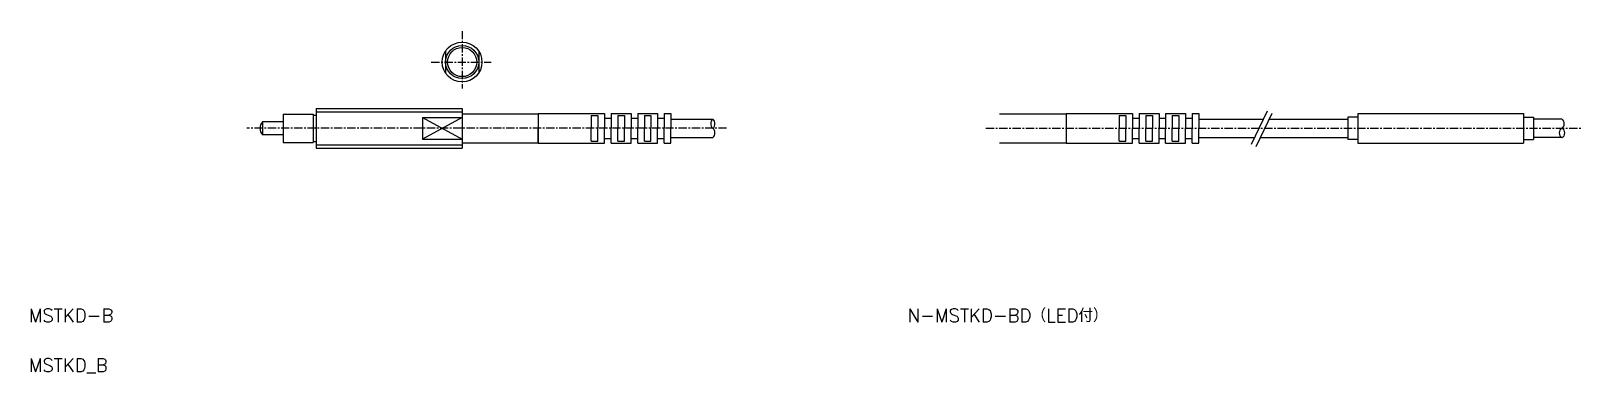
# Model space of a CAD drawing. Extents: x 5 to 239, y 5 to 56.
import ezdxf

# ---------------------------------------------------------------- set-up
doc = ezdxf.new("R2010")
doc.units = 0
doc.linetypes.add('CENTER', pattern=[2, 1.25, -0.25, 0.25, -0.25])
doc.layers.get('0').update_dxf_attribs({"linetype": 'CONTINUOUS'})
doc.layers.add('CENTER', color=1, linetype='CENTER')
doc.styles.get("Standard").update_dxf_attribs({"font": 'txt.shx', "bigfont": 'bigfont.shx'})

msp = doc.modelspace()

# ---------------------------------------------------------------- linework, layer by layer
at = {"color": 7, "linetype": 'CONTINUOUS'}
for p, q in [((67.9, 53.37), (67.9, 50.06)), ((72.9, 53.37), (72.9, 50.06)), ((48.4, 44.72), (48.4, 38.72)), ((48.4, 44.72), (70.4, 44.72)), ((70.4, 44.72), (70.4, 38.72)), ((43.4, 42.72), (40.28, 42.72)), ((40.28, 42.72), (40.28, 40.72)), ((43.4, 43.87), (43.4, 39.57)), ((43.4, 43.87), (47.9, 43.87)), ((47.9, 43.87), (47.9, 39.57)), ((47.9, 43.72), (48.4, 43.72)), ((64.4, 43.37), (64.4, 40.06)), ((64.4, 43.37), (70.4, 43.37)), ((70.4, 43.92), (81.9, 43.92)), ((81.9, 43.94), (81.9, 41.72)), ((81.9, 43.94), (91.9, 43.94)), ((81.9, 43.92), (81.9, 39.52)), ((89.9, 43.64), (89.9, 41.72)), ((89.9, 43.64), (90.9, 43.64)), ((90.9, 43.64), (90.9, 41.72)), ((91.9, 43.94), (91.9, 41.72)), ((91.9, 43.27), (92.9, 43.27)), ((92.9, 43.94), (92.9, 41.72)), ((92.9, 43.94), (95.9, 43.94)), ((93.9, 43.64), (93.9, 41.72)), ((93.9, 43.64), (94.9, 43.64)), ((94.9, 43.64), (94.9, 41.72)), ((95.9, 43.94), (95.9, 41.72)), ((95.9, 43.27), (96.9, 43.27)), ((96.9, 43.94), (96.9, 41.72)), ((96.9, 43.94), (99.9, 43.94)), ((97.9, 43.64), (97.9, 41.72)), ((97.9, 43.64), (98.9, 43.64)), ((98.9, 43.64), (98.9, 41.72)), ((99.9, 43.94), (99.9, 41.72)), ((99.9, 43.27), (100.9, 43.27)), ((100.9, 43.94), (100.9, 41.72)), ((100.9, 43.94), (101.9, 43.94)), ((101.9, 43.94), (101.9, 41.72)), ((101.9, 43.12), (108.24, 43.12)), ((151.5, 43.92), (161.57, 43.92)), ((161.57, 43.94), (171.57, 43.94)), ((161.57, 43.92), (161.57, 39.52)), ((161.57, 43.92), (161.57, 39.52)), ((169.57, 43.64), (169.57, 41.72)), ((169.57, 43.64), (170.57, 43.64)), ((170.57, 43.64), (170.57, 41.72)), ((171.57, 43.94), (171.57, 41.72)), ((171.57, 43.27), (172.57, 43.27)), ((172.57, 43.94), (172.57, 41.72)), ((172.57, 43.94), (175.57, 43.94)), ((173.57, 43.64), (173.57, 41.72)), ((173.57, 43.64), (174.57, 43.64)), ((174.57, 43.64), (174.57, 41.72)), ((175.57, 43.94), (175.57, 41.72)), ((175.57, 43.27), (176.57, 43.27)), ((176.57, 43.94), (176.57, 41.72)), ((176.57, 43.94), (179.57, 43.94)), ((177.57, 43.64), (177.57, 41.72)), ((177.57, 43.64), (178.57, 43.64)), ((178.57, 43.64), (178.57, 41.72)), ((179.57, 43.94), (179.57, 41.72)), ((179.57, 43.27), (180.57, 43.27)), ((180.57, 43.94), (180.57, 41.72)), ((180.57, 43.94), (181.57, 43.94)), ((181.57, 43.94), (181.57, 41.72)), ((181.57, 43.12), (191.34, 43.12)), ((192.2, 43.12), (204.07, 43.12)), ((204.07, 43.42), (204.07, 40.02)), ((205.57, 43.42), (204.07, 43.42)), ((205.57, 43.97), (205.57, 39.47)), ((205.57, 43.97), (230.57, 43.97)), ((230.57, 43.97), (230.57, 39.47)), ((230.57, 43.42), (232.07, 43.42)), ((232.07, 43.42), (232.07, 40.02)), ((236.38, 43.12), (232.07, 43.12)), ((43.4, 40.72), (40.28, 40.72)), ((64.4, 40.06), (70.4, 40.06)), ((81.9, 39.49), (81.9, 41.72)), ((89.9, 39.79), (89.9, 41.72)), ((89.9, 39.79), (90.9, 39.79)), ((90.9, 39.79), (90.9, 41.72)), ((91.9, 39.49), (91.9, 41.72)), ((91.9, 40.17), (92.9, 40.17)), ((92.9, 39.49), (92.9, 41.72)), ((93.9, 39.79), (93.9, 41.72)), ((93.9, 39.79), (94.9, 39.79)), ((94.9, 39.79), (94.9, 41.72)), ((95.9, 39.49), (95.9, 41.72)), ((95.9, 40.17), (96.9, 40.17)), ((96.9, 39.49), (96.9, 41.72)), ((97.9, 39.79), (97.9, 41.72)), ((97.9, 39.79), (98.9, 39.79)), ((98.9, 39.79), (98.9, 41.72)), ((99.9, 39.49), (99.9, 41.72)), ((99.9, 40.17), (100.9, 40.17)), ((100.9, 39.49), (100.9, 41.72)), ((101.9, 39.49), (101.9, 41.72)), ((101.9, 40.32), (108.24, 40.32)), ((169.57, 39.79), (169.57, 41.72)), ((169.57, 39.79), (170.57, 39.79)), ((170.57, 39.79), (170.57, 41.72)), ((171.57, 39.49), (171.57, 41.72)), ((171.57, 40.17), (172.57, 40.17)), ((172.57, 39.49), (172.57, 41.72)), ((173.57, 39.79), (173.57, 41.72)), ((173.57, 39.79), (174.57, 39.79)), ((174.57, 39.79), (174.57, 41.72)), ((175.57, 39.49), (175.57, 41.72)), ((175.57, 40.17), (176.57, 40.17)), ((176.57, 39.49), (176.57, 41.72)), ((177.57, 39.79), (177.57, 41.72)), ((177.57, 39.79), (178.57, 39.79)), ((178.57, 39.79), (178.57, 41.72)), ((179.57, 39.49), (179.57, 41.72)), ((179.57, 40.17), (180.57, 40.17)), ((180.57, 39.49), (180.57, 41.72)), ((181.57, 39.49), (181.57, 41.72)), ((181.57, 40.32), (190, 40.32)), ((190.85, 40.32), (204.07, 40.32)), ((205.57, 40.02), (204.07, 40.02)), ((230.57, 40.02), (232.07, 40.02)), ((236.38, 40.32), (232.07, 40.32)), ((43.4, 39.57), (47.9, 39.57)), ((47.9, 39.72), (48.4, 39.72)), ((48.4, 38.72), (70.4, 38.72)), ((70.4, 39.52), (81.9, 39.52)), ((81.9, 39.49), (91.9, 39.49)), ((92.9, 39.49), (95.9, 39.49)), ((96.9, 39.49), (99.9, 39.49)), ((100.9, 39.49), (101.9, 39.49)), ((151.5, 39.52), (161.57, 39.52)), ((161.57, 39.49), (171.57, 39.49)), ((172.57, 39.49), (175.57, 39.49)), ((176.57, 39.49), (179.57, 39.49)), ((180.57, 39.49), (181.57, 39.49)), ((205.57, 39.47), (230.57, 39.47))]:
    msp.add_line(p, q, dxfattribs=at)
at = {"color": 3, "linetype": 'CONTINUOUS'}
for p, q in [((48.4, 44.22), (70.4, 44.22)), ((64.4, 43.37), (70.4, 40.06)), ((70.4, 43.37), (64.4, 40.06)), ((191.91, 44.29), (189.5, 39.27)), ((192.6, 43.96), (190.19, 38.94)), ((48.4, 39.22), (70.4, 39.22))]:
    msp.add_line(p, q, dxfattribs=at)
at = {"color": 7, "linetype": 'CONTINUOUS'}
for radius in [3, 2.2]:
    msp.add_circle((70.4, 51.72), radius, dxfattribs=at)
at = {"color": 3, "linetype": 'CONTINUOUS'}
msp.add_circle((70.4, 51.72), 2.5, dxfattribs=at)
at = {"color": 7, "linetype": 'CONTINUOUS'}
msp.add_arc((41.4, 41.72), 1.5, 138.1897, 221.8103, dxfattribs=at)
at = {"color": 3, "linetype": 'CONTINUOUS'}
for centre, radius, start, end in [((108.86, 42.42), 0.933, 131.4096, 228.5891), ((107.62, 42.42), 0.933, 311.4109, 48.5904), ((235.86, 42.42), 0.876, 306.9796, 53.0204), ((107.62, 41.02), 0.933, 311.4096, 48.5891), ((236.76, 41.02), 0.793, 118.0682, 241.9318), ((236.01, 41.02), 0.793, 298.0682, 61.9318)]:
    msp.add_arc(centre, radius, start, end, dxfattribs=at)
at = {"color": 7, "linetype": 'CONTINUOUS'}
for p in [(205.57, 41.72), (230.57, 41.72), (230.57, 41.72), (230.57, 41.72), (230.57, 41.72), (232.07, 41.72)]:
    msp.add_point(p, dxfattribs=at)
at = {"layer": 'CENTER', "color": 1, "linetype": 'CENTER'}
for p, q in [((70.4, 56.4), (70.4, 47.74)), ((65.73, 51.72), (74.79, 51.72)), ((110.32, 41.72), (37.93, 41.72)), ((149.46, 41.72), (239.4, 41.72))]:
    msp.add_line(p, q, dxfattribs=at)

# ---------------------------------------------------------------- texts
at = {"color": 7, "linetype": 'CONTINUOUS'}
for s, p in [('MSTKD-B', (5, 12.5)), ('N-MSTKD-BD（LED付）', (137.64, 12.5)), ('MSTKD_B', (5, 5))]:
    msp.add_text(s, height=2, dxfattribs=at).set_placement(p)

doc.saveas('drawing.dxf')
